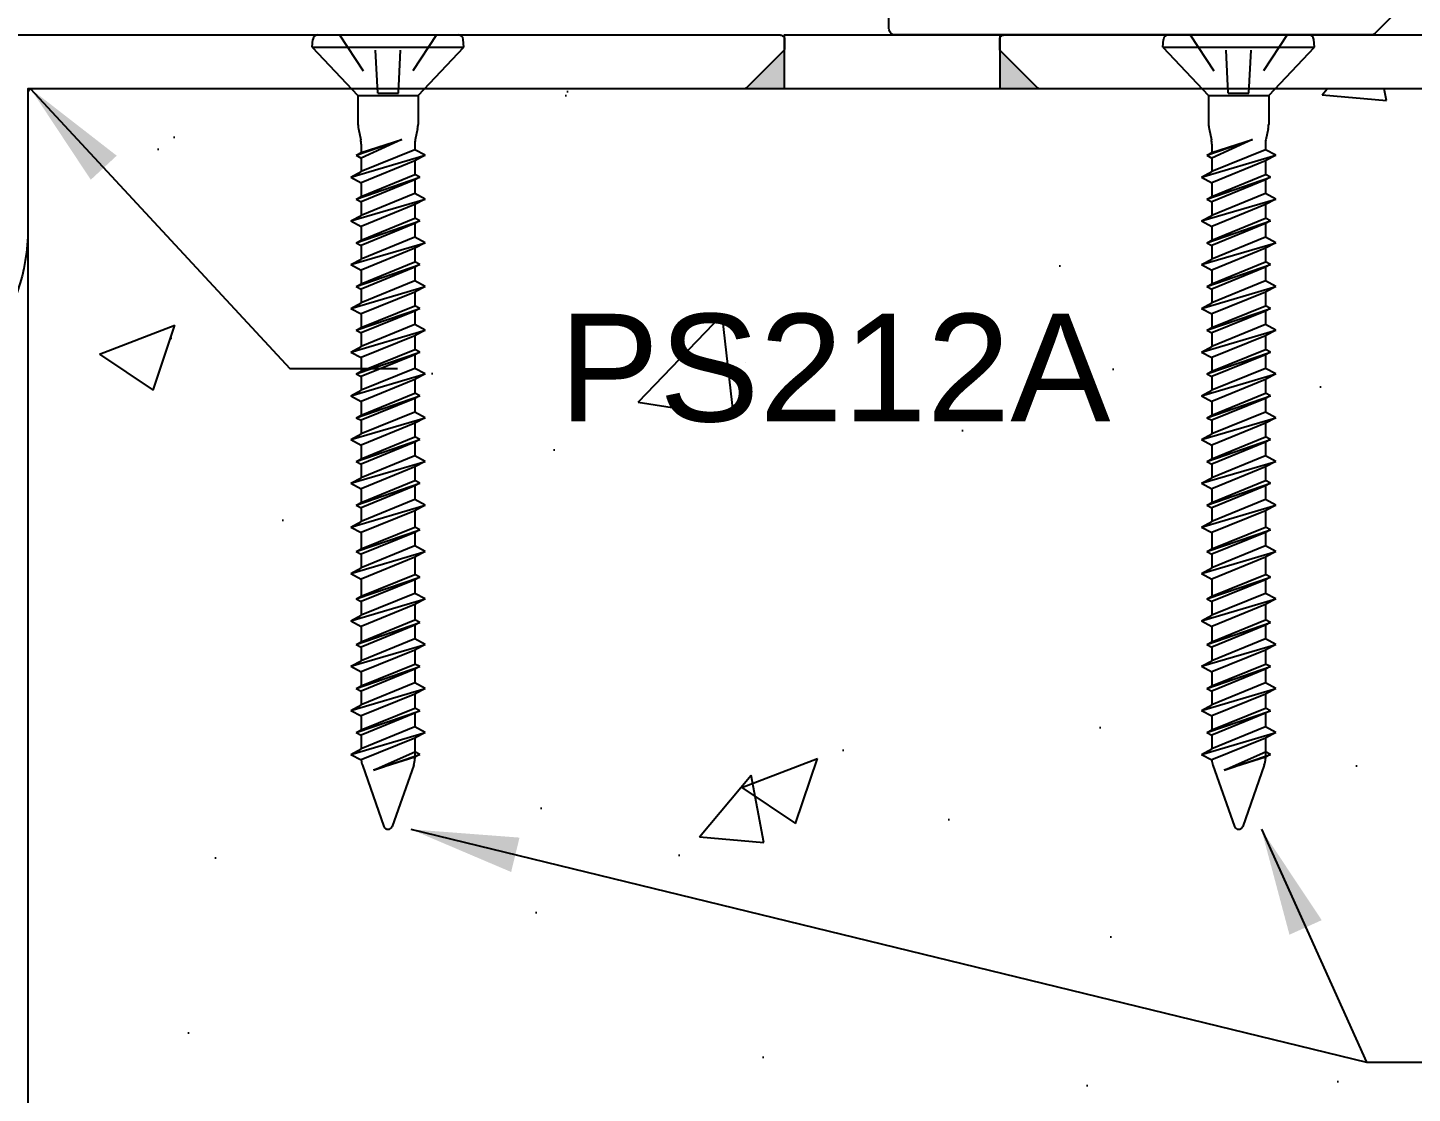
# Model space of a CAD drawing. Header units: inches. Extents: x -2.1 to 58.2, y -1.5 to 11.6.
# Drawn here: x 19.265 to 22.481, y 1.284 to 3.759 of the extents above; entities that cross this region are included whole.
import ezdxf

# ---------------------------------------------------------------- set-up
doc = ezdxf.new("R2010")
doc.units = ezdxf.units.IN
doc.header["$MEASUREMENT"] = 0
doc.linetypes.add('DASHED', pattern=[0.75, 0.5, -0.25])
for name, color, linetype in [('Anchors', 4, 'Continuous'), ('Conditions', 1, 'Continuous'), ('Metals', 7, 'Continuous'), ('Text', 2, 'Continuous')]:
    doc.layers.add(name, color=color, linetype=linetype)
doc.styles.add('ARIAL', font='arial.ttf')
doc.dimstyles.new('Arial', dxfattribs={"dimscale": 2, "dimtxt": 0.125, "dimasz": 0.125, "dimexe": 0.125, "dimexo": 0.125, "dimgap": 0.125, "dimtad": 0, "dimtih": 1, "dimtoh": 1, "dimdec": 4, "dimzin": 0, "dimdsep": 46, "dimlunit": 4, "dimtxsty": 'ARIAL', "dimcen": 0.125, "dimadec": 0, "dimazin": 0, "dimtfac": 1, "dimtdec": 4, "dimtofl": 0, "dimtmove": 0, "dimatfit": 3, "dimfxl": 0, "dimfrac": 2, "dimtolj": 1, "dimtzin": 0, "dimarcsym": 0})

# ---------------------------------------------------------------- blocks, each defined once
blk = doc.blocks.new('A$C63CB1885')
for p, q in [((-0.1762, 0), (-0.1747, 0.0182)), ((-0.1762, 0), (0.1762, 0)), ((-0.1762, 0), (-0.0698, -0.1125)), ((-0.1634, 0.0285), (0.1634, 0.0285)), ((0.0698, -0.1125), (0.1762, 0)), ((0.1762, 0), (0.1747, 0.0182)), ((-0.0698, -0.1125), (0.0698, -0.1125)), ((-0.0698, -0.1125), (-0.0698, -0.1796)), ((0.0698, -0.1125), (0.0698, -0.1796)), ((-0.0687, -0.1892), (-0.0633, -0.2152)), ((0.0687, -0.1892), (0.0633, -0.2152)), ((-0.0737, -0.2511), (0.0321, -0.2146)), ((-0.0623, -0.2248), (-0.0622, -0.2449)), ((-0.0622, -0.2449), (0.0321, -0.2146)), ((0.0321, -0.2146), (-0.0622, -0.2573)), ((0.0622, -0.2248), (0.0622, -0.2382)), ((-0.0863, -0.3019), (0.0862, -0.2511)), ((-0.0737, -0.2511), (-0.0622, -0.2449)), ((-0.0737, -0.2511), (-0.0622, -0.2573)), ((0.0622, -0.2382), (-0.0622, -0.289)), ((-0.0622, -0.2573), (-0.0622, -0.289)), ((0.0862, -0.2511), (0.0622, -0.264)), ((0.0862, -0.2511), (0.0622, -0.2382)), ((-0.0863, -0.3019), (-0.0622, -0.289)), ((0.0622, -0.264), (-0.0622, -0.3148)), ((0.0622, -0.264), (0.0622, -0.2957)), ((-0.0863, -0.3019), (-0.0622, -0.3148)), ((-0.0737, -0.3527), (0.0737, -0.3019)), ((-0.0622, -0.3465), (0.0622, -0.2957)), ((0.0622, -0.308), (-0.0622, -0.3588)), ((-0.0622, -0.3148), (-0.0622, -0.3465)), ((0.0737, -0.3019), (0.0622, -0.2957)), ((0.0737, -0.3019), (0.0622, -0.308)), ((0.0622, -0.308), (0.0622, -0.3397)), ((-0.0863, -0.4034), (0.0862, -0.3527)), ((-0.0737, -0.3527), (-0.0622, -0.3465)), ((-0.0737, -0.3527), (-0.0622, -0.3588)), ((0.0622, -0.3397), (-0.0622, -0.3905)), ((0.0862, -0.3527), (0.0622, -0.3656)), ((0.0862, -0.3527), (0.0622, -0.3397)), ((-0.0622, -0.3588), (-0.0622, -0.3905)), ((0.0622, -0.3656), (-0.0622, -0.4164)), ((0.0622, -0.3656), (0.0622, -0.3973)), ((-0.0863, -0.4034), (-0.0622, -0.3905)), ((-0.0863, -0.4034), (-0.0622, -0.4164)), ((-0.0737, -0.4542), (0.0737, -0.4034)), ((-0.0622, -0.4481), (0.0622, -0.3973)), ((0.0622, -0.4096), (-0.0622, -0.4604)), ((-0.0622, -0.4164), (-0.0622, -0.4481)), ((0.0737, -0.4034), (0.0622, -0.3973)), ((0.0737, -0.4034), (0.0622, -0.4096)), ((0.0622, -0.4096), (0.0622, -0.4413)), ((-0.0737, -0.4542), (-0.0622, -0.4481)), ((0.0622, -0.4413), (-0.0622, -0.4921)), ((0.0862, -0.4542), (0.0622, -0.4413)), ((-0.0863, -0.505), (0.0862, -0.4542)), ((-0.0737, -0.4542), (-0.0622, -0.4604)), ((-0.0622, -0.4604), (-0.0622, -0.4921)), ((0.0622, -0.4671), (-0.0622, -0.5179)), ((0.0862, -0.4542), (0.0622, -0.4671)), ((0.0622, -0.4671), (0.0622, -0.4988)), ((-0.0863, -0.505), (-0.0622, -0.4921)), ((-0.0863, -0.505), (-0.0622, -0.5179)), ((-0.0737, -0.5558), (0.0737, -0.505)), ((-0.0622, -0.5496), (0.0622, -0.4988)), ((0.0622, -0.5112), (-0.0622, -0.5619)), ((0.0737, -0.505), (0.0622, -0.4988)), ((0.0737, -0.505), (0.0622, -0.5112)), ((0.0622, -0.5112), (0.0622, -0.5429)), ((-0.0622, -0.5179), (-0.0622, -0.5496)), ((0.0622, -0.5429), (-0.0622, -0.5936)), ((0.0862, -0.5558), (0.0622, -0.5429)), ((-0.0863, -0.6066), (0.0862, -0.5558)), ((-0.0737, -0.5558), (-0.0622, -0.5496)), ((-0.0737, -0.5558), (-0.0622, -0.5619)), ((-0.0622, -0.5619), (-0.0622, -0.5936)), ((0.0622, -0.5687), (-0.0622, -0.6195)), ((0.0862, -0.5558), (0.0622, -0.5687)), ((0.0622, -0.5687), (0.0622, -0.6004)), ((-0.0863, -0.6066), (-0.0622, -0.5936)), ((-0.0863, -0.6066), (-0.0622, -0.6195)), ((-0.0737, -0.6573), (0.0737, -0.6066)), ((-0.0622, -0.6512), (0.0622, -0.6004)), ((0.0737, -0.6066), (0.0622, -0.6004)), ((0.0737, -0.6066), (0.0622, -0.6127)), ((0.0622, -0.6127), (-0.0622, -0.6635)), ((-0.0622, -0.6195), (-0.0622, -0.6512)), ((0.0622, -0.6127), (0.0622, -0.6444)), ((-0.0863, -0.7081), (0.0862, -0.6573)), ((-0.0737, -0.6573), (-0.0622, -0.6512)), ((-0.0737, -0.6573), (-0.0622, -0.6635)), ((0.0622, -0.6444), (-0.0622, -0.6952)), ((-0.0622, -0.6635), (-0.0622, -0.6952)), ((0.0622, -0.6703), (-0.0622, -0.721)), ((0.0862, -0.6573), (0.0622, -0.6703)), ((0.0622, -0.6703), (0.0622, -0.702)), ((0.0862, -0.6573), (0.0622, -0.6444)), ((-0.0863, -0.7081), (-0.0622, -0.6952)), ((-0.0622, -0.7527), (0.0622, -0.702)), ((0.0737, -0.7081), (0.0622, -0.702)), ((-0.0863, -0.7081), (-0.0622, -0.721)), ((-0.0737, -0.7589), (0.0737, -0.7081)), ((0.0622, -0.7143), (-0.0622, -0.7651)), ((-0.0622, -0.721), (-0.0622, -0.7527)), ((0.0737, -0.7081), (0.0622, -0.7143)), ((0.0622, -0.7143), (0.0622, -0.746)), ((-0.0863, -0.8097), (0.0862, -0.7589)), ((-0.0737, -0.7589), (-0.0622, -0.7527)), ((-0.0737, -0.7589), (-0.0622, -0.7651)), ((0.0622, -0.746), (-0.0622, -0.7968)), ((-0.0622, -0.7651), (-0.0622, -0.7967)), ((0.0622, -0.7718), (-0.0622, -0.8226)), ((0.0862, -0.7589), (0.0622, -0.7718)), ((0.0622, -0.7718), (0.0622, -0.8035)), ((0.0862, -0.7589), (0.0622, -0.746)), ((-0.0863, -0.8097), (-0.0622, -0.7968)), ((-0.0622, -0.8543), (0.0622, -0.8035)), ((0.0737, -0.8097), (0.0622, -0.8035)), ((-0.0863, -0.8097), (-0.0622, -0.8226)), ((-0.0737, -0.8605), (0.0737, -0.8097)), ((0.0622, -0.8159), (-0.0622, -0.8666)), ((-0.0622, -0.8226), (-0.0622, -0.8543)), ((0.0737, -0.8097), (0.0622, -0.8159)), ((0.0622, -0.8159), (0.0622, -0.8475)), ((-0.0863, -0.9112), (0.0862, -0.8605)), ((-0.0737, -0.8605), (-0.0622, -0.8543)), ((-0.0737, -0.8605), (-0.0622, -0.8666)), ((0.0622, -0.8475), (-0.0622, -0.8983)), ((-0.0622, -0.8666), (-0.0622, -0.8983)), ((0.0862, -0.8605), (0.0622, -0.8734)), ((0.0862, -0.8605), (0.0622, -0.8475)), ((-0.0863, -0.9112), (-0.0622, -0.8983)), ((0.0622, -0.8734), (-0.0622, -0.9242)), ((0.0622, -0.8734), (0.0622, -0.9051)), ((-0.0863, -0.9112), (-0.0622, -0.9242)), ((-0.0737, -0.962), (0.0737, -0.9112)), ((-0.0622, -0.9559), (0.0622, -0.9051)), ((0.0622, -0.9174), (-0.0622, -0.9682)), ((-0.0622, -0.9242), (-0.0622, -0.9558)), ((0.0737, -0.9112), (0.0622, -0.9051)), ((0.0737, -0.9112), (0.0622, -0.9174)), ((0.0622, -0.9174), (0.0622, -0.9491)), ((-0.0863, -1.0128), (0.0862, -0.962)), ((-0.0737, -0.962), (-0.0622, -0.9559)), ((-0.0737, -0.962), (-0.0622, -0.9682)), ((0.0622, -0.9491), (-0.0622, -0.9999)), ((0.0862, -0.962), (0.0622, -0.975)), ((0.0862, -0.962), (0.0622, -0.9491)), ((-0.0622, -0.9682), (-0.0622, -0.9999)), ((0.0622, -0.975), (-0.0622, -1.0257)), ((0.0622, -0.975), (0.0622, -1.0066)), ((-0.0863, -1.0128), (-0.0622, -0.9999)), ((-0.0863, -1.0128), (-0.0622, -1.0257)), ((-0.0737, -1.0636), (0.0737, -1.0128)), ((-0.0622, -1.0574), (0.0622, -1.0066)), ((0.0622, -1.019), (-0.0622, -1.0698)), ((-0.0622, -1.0257), (-0.0622, -1.0574)), ((0.0737, -1.0128), (0.0622, -1.0066)), ((0.0737, -1.0128), (0.0622, -1.019)), ((0.0622, -1.019), (0.0622, -1.0507)), ((-0.0737, -1.0636), (-0.0622, -1.0574)), ((0.0622, -1.0507), (-0.0622, -1.1015)), ((0.0862, -1.0636), (0.0622, -1.0507)), ((-0.0863, -1.1144), (0.0862, -1.0636)), ((-0.0737, -1.0636), (-0.0622, -1.0698)), ((-0.0622, -1.0697), (-0.0622, -1.1014)), ((0.0622, -1.0765), (-0.0622, -1.1273)), ((0.0862, -1.0636), (0.0622, -1.0765)), ((0.0622, -1.0765), (0.0622, -1.1145)), ((-0.0863, -1.1144), (-0.0622, -1.1015)), ((-0.0863, -1.1144), (-0.0622, -1.1273)), ((-0.0737, -1.1715), (0.0737, -1.1207)), ((-0.0622, -1.1653), (0.0622, -1.1145)), ((0.0737, -1.1207), (0.0622, -1.1145)), ((0.0737, -1.1207), (0.0622, -1.1269)), ((0.0622, -1.1269), (-0.0622, -1.1776)), ((-0.0622, -1.1273), (-0.0622, -1.1653)), ((0.0622, -1.1269), (0.0622, -1.1585)), ((-0.0863, -1.2223), (0.0862, -1.1715)), ((-0.0737, -1.1715), (-0.0622, -1.1653)), ((-0.0737, -1.1715), (-0.0622, -1.1776)), ((0.0622, -1.1585), (-0.0622, -1.2093)), ((-0.0622, -1.1776), (-0.0622, -1.2093)), ((0.0622, -1.1844), (-0.0622, -1.2352)), ((0.0862, -1.1715), (0.0622, -1.1844)), ((0.0622, -1.1844), (0.0622, -1.2247)), ((0.0862, -1.1715), (0.0622, -1.1585)), ((-0.0863, -1.2223), (-0.0622, -1.2093)), ((-0.0863, -1.2223), (-0.0622, -1.2352)), ((-0.0737, -1.2816), (0.0737, -1.2308)), ((-0.0622, -1.2754), (0.0622, -1.2247)), ((-0.0622, -1.2352), (-0.0622, -1.2754)), ((0.0622, -1.237), (-0.0622, -1.2878)), ((0.0737, -1.2308), (0.0622, -1.2247)), ((0.0737, -1.2308), (0.0622, -1.237)), ((0.0622, -1.237), (0.0622, -1.2687)), ((-0.0863, -1.3324), (0.0862, -1.2816)), ((-0.0737, -1.2816), (-0.0622, -1.2754)), ((-0.0737, -1.2816), (-0.0622, -1.2878)), ((0.0622, -1.2687), (-0.0622, -1.3195)), ((0.0862, -1.2816), (0.0622, -1.2945)), ((0.0862, -1.2816), (0.0622, -1.2687)), ((-0.0622, -1.2877), (-0.0622, -1.3194)), ((0.0622, -1.2945), (-0.0622, -1.3453)), ((0.0622, -1.2945), (0.0622, -1.3303)), ((-0.0863, -1.3324), (-0.0622, -1.3195)), ((-0.0863, -1.3324), (-0.0622, -1.3453)), ((-0.0737, -1.3872), (0.0737, -1.3365)), ((-0.0622, -1.3811), (0.0622, -1.3303)), ((0.0622, -1.3426), (-0.0622, -1.3934)), ((-0.0622, -1.3453), (-0.0622, -1.381)), ((0.0737, -1.3365), (0.0622, -1.3303)), ((0.0737, -1.3365), (0.0622, -1.3426)), ((0.0622, -1.3426), (0.0622, -1.3743)), ((-0.0737, -1.3872), (-0.0622, -1.3811)), ((0.0622, -1.3743), (-0.0622, -1.4251)), ((0.0862, -1.3872), (0.0622, -1.3743)), ((-0.0863, -1.438), (0.0862, -1.3872)), ((-0.0737, -1.3872), (-0.0622, -1.3934)), ((-0.0622, -1.3934), (-0.0622, -1.4251)), ((0.0622, -1.4002), (-0.0622, -1.4509)), ((0.0862, -1.3872), (0.0622, -1.4002)), ((0.0622, -1.4002), (0.0622, -1.4326)), ((-0.0863, -1.438), (-0.0622, -1.4251)), ((-0.0863, -1.438), (-0.0622, -1.4509)), ((-0.0737, -1.4895), (0.0737, -1.4387)), ((-0.0622, -1.4833), (0.0622, -1.4326)), ((0.0622, -1.4449), (-0.0622, -1.4957)), ((0.0737, -1.4387), (0.0622, -1.4326)), ((0.0737, -1.4387), (0.0622, -1.4449)), ((0.0622, -1.4449), (0.0622, -1.4766)), ((-0.0622, -1.4509), (-0.0622, -1.4833)), ((0.0622, -1.4766), (-0.0622, -1.5274)), ((0.0862, -1.4895), (0.0622, -1.4766)), ((-0.0863, -1.5403), (0.0862, -1.4895)), ((-0.0737, -1.4895), (-0.0622, -1.4833)), ((-0.0737, -1.4895), (-0.0622, -1.4957)), ((-0.0622, -1.4956), (-0.0621, -1.5273)), ((0.0622, -1.5024), (-0.0622, -1.5532)), ((0.0862, -1.4895), (0.0622, -1.5024)), ((0.0622, -1.5024), (0.0622, -1.5348)), ((-0.0863, -1.5403), (-0.0622, -1.5274)), ((-0.0863, -1.5403), (-0.0622, -1.5532)), ((-0.0737, -1.5918), (0.0737, -1.541)), ((-0.0622, -1.5856), (0.0622, -1.5348)), ((0.0737, -1.541), (0.0622, -1.5348)), ((0.0737, -1.541), (0.0622, -1.5471)), ((0.0622, -1.5471), (-0.0622, -1.5979)), ((-0.0621, -1.5532), (-0.0621, -1.5856)), ((0.0622, -1.5471), (0.0622, -1.5788)), ((-0.0863, -1.6425), (0.0862, -1.5918)), ((-0.0737, -1.5918), (-0.0622, -1.5856)), ((-0.0737, -1.5918), (-0.0622, -1.5979)), ((0.0622, -1.5788), (-0.0622, -1.6296)), ((0.0622, -1.6047), (-0.0622, -1.6555)), ((-0.0621, -1.5979), (-0.0621, -1.6296)), ((0.0862, -1.5918), (0.0622, -1.6047)), ((0.0622, -1.6047), (0.0622, -1.6522)), ((0.0862, -1.5918), (0.0622, -1.5788)), ((-0.0863, -1.6425), (-0.0622, -1.6296)), ((-0.0335, -1.6795), (0.0622, -1.6364)), ((0.0737, -1.6425), (0.0622, -1.6364)), ((-0.0863, -1.6425), (-0.0622, -1.6555)), ((-0.0596, -1.6676), (-0.0096, -1.8103)), ((-0.0335, -1.6795), (0.0737, -1.6425)), ((0.0622, -1.6487), (-0.0335, -1.6795)), ((0.0596, -1.6676), (0.0096, -1.8103)), ((0.0737, -1.6425), (0.0622, -1.6487))]:
    blk.add_line(p, q)
at = {"linetype": 'DASHED', "ltscale": 0.025}
for p, q in [((-0.1125, 0.0285), (-0.024, -0.1065)), ((-0.024, -0.1065), (-0.0311, 0.0283)), ((0.024, -0.1065), (0.0311, 0.0285)), ((0.1125, 0.0285), (0.024, -0.1065)), ((-0.024, -0.1065), (0.024, -0.1065))]:
    blk.add_line(p, q, dxfattribs=at)
for centre, radius, start, end in [((-0.1634, 0.0173), 0.0112, 90, 175), ((0.1634, 0.0173), 0.0112, 5, 90), ((-0.0233, -0.1796), 0.0465, 180, 191.9357), ((0.0233, -0.1796), 0.0465, 348.0643, 0), ((-0.1088, -0.2248), 0.0465, 0, 11.9357), ((0.1087, -0.2248), 0.0465, 168.0643, 180), ((-0.0158, -1.6522), 0.0465, 183.9476, 199.3058), ((0.0158, -1.6522), 0.0465, 340.6942, 0), ((0, -1.806), 0.0106, 204.1001, 335.8999)]:
    blk.add_arc(centre, radius, start, end)
blk = doc.blocks.new('TF316134')
blk.add_blockref('A$C63CB1885', (0, -0.0285))
blk = doc.blocks.new('NB703')
at = {"linetype": 'Continuous', "flags": 128}
blk.add_lwpolyline([(1.6079, 0), (2.6859, 0, 0.198912), (2.6929, 0.0029), (2.78, 0.09), (2.78, 0.115, 0.414214), (2.77, 0.125), (1.6801, 0.125, -0.267949)], format="xyb", dxfattribs=at)
blk = doc.blocks.new('PS212A')
at = {"linetype": 'Continuous', "flags": 128}
blk.add_lwpolyline([(0.4499, 0.125), (-1.7472, 0.125, 0.414214), (-1.7572, 0.115), (-1.7572, 0.0941, 0.198912), (-1.7543, 0.0871), (-1.6701, 0.0029, 0.198912), (-1.6631, 0), (-0.01, 0, -0.414214), (0, -0.01), (0, -0.3249, 0.758338), (0.8344, -0.5587, 0.420887), (0.8308, -0.5448), (0.7399, -0.4923, 0.405496), (0.7264, -0.4957, -3.520953), (0.7264, -0.1541, 0.405496), (0.7399, -0.1575), (0.8308, -0.105, 0.420887), (0.8344, -0.0912, 0.261868)], format="xyb", close=True, dxfattribs=at)
blk = doc.blocks.new('NBT123')
blk.add_lwpolyline([(-0.985, 0.61, 0.414214), (-1, 0.625), (-1.8238, 0.625, 0.668179), (-1.8344, 0.5994), (-1.1144, -0.1206, 0.198912), (-1.1038, -0.125), (0, -0.125, 0.414214), (0.015, -0.11), (0.015, -0.015, 0.414214), (0, 0), (-0.97, 0, -0.414214), (-0.985, 0.015)], format="xyb", close=True)

msp = doc.modelspace()

# ---------------------------------------------------------------- hatches: boundary and pattern name
h = msp.add_hatch(color=253)
h.paths.add_polyline_path([(21.52283, 3.70733), (21.6099, 3.62026, 0.1989124), (21.61697, 3.61733), (21.52283, 3.61733)])
h.paths.add_polyline_path([(21.0199, 3.70438, 0.1989124), (21.02283, 3.71145), (21.02283, 3.61733), (20.9287, 3.61733, 0.1989124), (20.93577, 3.62026)])
at = {"layer": 'Conditions'}
h = msp.add_hatch(dxfattribs=at)
h.set_pattern_fill('AR-CONC', color=256, scale=0.25, style=0)
h.paths.add_polyline_path([(24.30308, 2.9432), (24.29163, 2.94936), (24.30308, 2.95552), (24.30308, 2.98722), (24.27908, 3.00014), (24.30308, 3.01307), (24.30308, 3.04476), (24.29163, 3.05092), (24.30308, 3.05709), (24.30308, 3.08878), (24.27908, 3.1017), (24.30308, 3.11463), (24.30308, 3.14632), (24.29163, 3.15248), (24.30308, 3.15865), (24.30308, 3.19034), (24.27908, 3.20327), (24.30308, 3.21619), (24.30308, 3.24788), (24.29163, 3.25405), (24.30308, 3.26021), (24.30308, 3.2919), (24.27908, 3.30483), (24.30308, 3.31775), (24.30308, 3.34945), (24.29163, 3.35561), (24.30308, 3.36177), (24.30308, 3.39347), (24.27908, 3.40639), (24.30308, 3.41932), (24.30308, 3.45101), (24.29163, 3.45717), (24.30308, 3.46334), (24.30308, 3.49503), (24.27908, 3.50795), (24.30308, 3.52088), (24.30308, 3.55257), (24.29163, 3.55873), (24.30308, 3.5649), (24.30308, 3.58503, 0.0521265), (24.30207, 3.59465), (24.29728, 3.61733), (22.16269, 3.61733), (22.14755, 3.60133), (22.14755, 3.53423, -0.0521265), (22.14654, 3.52462), (22.14105, 3.49865, 0.0521265), (22.14005, 3.48903), (22.14005, 3.47566), (22.16405, 3.46273), (22.14005, 3.44981), (22.14005, 3.41812), (22.15149, 3.41195), (22.14005, 3.40579), (22.14005, 3.3741), (22.16405, 3.36117), (22.14005, 3.34825), (22.14005, 3.31655), (22.15149, 3.31039), (22.14005, 3.30423), (22.14005, 3.27253), (22.16405, 3.25961), (22.14005, 3.24669), (22.14005, 3.21499), (22.15149, 3.20883), (22.14005, 3.20267), (22.14005, 3.17097), (22.16405, 3.15805), (22.14005, 3.14512), (22.14005, 3.11343), (22.15149, 3.10727), (22.14005, 3.1011), (22.14005, 3.06941), (22.16405, 3.05648), (22.14005, 3.04356), (22.14005, 3.01187), (22.15149, 3.0057), (22.14005, 2.99954), (22.14005, 2.96785), (22.16405, 2.95492), (22.14005, 2.942), (22.14005, 2.9103), (22.15149, 2.90414), (22.14005, 2.89798), (22.14005, 2.86628), (22.16405, 2.85336), (22.14005, 2.84044), (22.14005, 2.80874), (22.15149, 2.80258), (22.14005, 2.79642), (22.14005, 2.76472), (22.16405, 2.7518), (22.14005, 2.73887), (22.14005, 2.70718), (22.15149, 2.70102), (22.14005, 2.69485), (22.14005, 2.66316), (22.16405, 2.65023), (22.14005, 2.63731), (22.14005, 2.5993), (22.15149, 2.59314), (22.14005, 2.58697), (22.14005, 2.55528), (22.16405, 2.54235), (22.14005, 2.52943), (22.14005, 2.48917), (22.15149, 2.48301), (22.14005, 2.47684), (22.14005, 2.44515), (22.16405, 2.43223), (22.14005, 2.4193), (22.14005, 2.38354), (22.15149, 2.37738), (22.14005, 2.37121), (22.14005, 2.33952), (22.16405, 2.32659), (22.14005, 2.31367), (22.14005, 2.28128), (22.15149, 2.27511), (22.14005, 2.26895), (22.14005, 2.23726), (22.16405, 2.22433), (22.14005, 2.21141), (22.14005, 2.17902), (22.15149, 2.17285), (22.14005, 2.16669), (22.14005, 2.135), (22.16405, 2.12207), (22.14005, 2.10915), (22.14005, 2.07745), (22.15149, 2.07129), (22.14005, 2.06513), (22.14005, 2.06161, -0.084437), (22.13743, 2.04624), (22.08802, 1.90519, -0.709275), (22.06816, 1.90352), (22.01816, 2.04624, -0.0665467), (22.01566, 2.05831), (21.99155, 2.07129), (22.01565, 2.08427), (22.01565, 2.11586), (22.0041, 2.12207), (22.01565, 2.12829), (22.01565, 2.16058), (21.99155, 2.17355), (22.01565, 2.18653), (22.01564, 2.21812), (22.0041, 2.22433), (22.01564, 2.23054), (22.01564, 2.26284), (21.99155, 2.27581), (22.01564, 2.28879), (22.01564, 2.32039), (22.0041, 2.32659), (22.01564, 2.3328), (22.01563, 2.36848), (21.99155, 2.38145), (22.01563, 2.39441), (22.01563, 2.42603), (22.0041, 2.43223), (22.01563, 2.43843), (22.01562, 2.47861), (21.99155, 2.49157), (22.01562, 2.50454), (22.01562, 2.53616), (22.0041, 2.54235), (22.01562, 2.54855), (22.01562, 2.5865), (21.99155, 2.59945), (22.01561, 2.61241), (22.01561, 2.64404), (22.0041, 2.65023), (22.01561, 2.65643), (22.01561, 2.68806), (21.99155, 2.70102), (22.01561, 2.71397), (22.0156, 2.74561), (22.0041, 2.7518), (22.0156, 2.75799), (22.0156, 2.78963), (21.99155, 2.80258), (22.0156, 2.81553), (22.0156, 2.84718), (22.0041, 2.85336), (22.01559, 2.85954), (22.01559, 2.8912), (21.99155, 2.90414), (22.01559, 2.91709), (22.01559, 2.94874), (22.0041, 2.95492), (22.01559, 2.9611), (22.01558, 2.99276), (21.99155, 3.0057), (22.01558, 3.01865), (22.01558, 3.05031), (22.0041, 3.05648), (22.01558, 3.06266), (22.01558, 3.09433), (21.99155, 3.10727), (22.01557, 3.1202), (22.01557, 3.15188), (22.0041, 3.15805), (22.01557, 3.16422), (22.01557, 3.1959), (21.99155, 3.20883), (22.01557, 3.22176), (22.01556, 3.25344), (22.0041, 3.25961), (22.01556, 3.26578), (22.01556, 3.29746), (21.99155, 3.31039), (22.01556, 3.32332), (22.01556, 3.35501), (22.0041, 3.36117), (22.01556, 3.36734), (22.01555, 3.39903), (21.99155, 3.41195), (22.01555, 3.42488), (22.01555, 3.45657), (22.0041, 3.46273), (22.01555, 3.4689), (22.01555, 3.48904, 0.0520878), (22.01454, 3.49865), (22.00905, 3.52462, -0.0521265), (22.00805, 3.53423), (22.00805, 3.60133), (21.9929, 3.61733), (20.18707, 3.61733), (20.17192, 3.60133), (20.17192, 3.53423, -0.0521265), (20.17091, 3.52462), (20.16542, 3.49865, 0.0521265), (20.16442, 3.48903), (20.16442, 3.47566), (20.18842, 3.46273), (20.16442, 3.44981), (20.16442, 3.41812), (20.17586, 3.41195), (20.16442, 3.40579), (20.16442, 3.3741), (20.18842, 3.36117), (20.16442, 3.34825), (20.16442, 3.31655), (20.17586, 3.31039), (20.16442, 3.30423), (20.16442, 3.27253), (20.18842, 3.25961), (20.16442, 3.24669), (20.16442, 3.21499), (20.17586, 3.20883), (20.16442, 3.20267), (20.16442, 3.17097), (20.18842, 3.15805), (20.16442, 3.14512), (20.16442, 3.11343), (20.17586, 3.10727), (20.16442, 3.1011), (20.16442, 3.06941), (20.18842, 3.05648), (20.16442, 3.04356), (20.16442, 3.01187), (20.17586, 3.0057), (20.16442, 2.99954), (20.16442, 2.96785), (20.18842, 2.95492), (20.16442, 2.942), (20.16442, 2.9103), (20.17586, 2.90414), (20.16442, 2.89798), (20.16442, 2.86628), (20.18842, 2.85336), (20.16442, 2.84044), (20.16442, 2.80874), (20.17586, 2.80258), (20.16442, 2.79642), (20.16442, 2.76472), (20.18842, 2.7518), (20.16442, 2.73887), (20.16442, 2.70718), (20.17586, 2.70102), (20.16442, 2.69485), (20.16442, 2.66316), (20.18842, 2.65023), (20.16442, 2.63731), (20.16442, 2.5993), (20.17586, 2.59314), (20.16442, 2.58697), (20.16442, 2.55528), (20.18842, 2.54235), (20.16442, 2.52943), (20.16442, 2.48917), (20.17586, 2.48301), (20.16442, 2.47684), (20.16442, 2.44515), (20.18842, 2.43223), (20.16442, 2.4193), (20.16442, 2.38354), (20.17586, 2.37738), (20.16442, 2.37121), (20.16442, 2.33952), (20.18842, 2.32659), (20.16442, 2.31367), (20.16442, 2.28128), (20.17586, 2.27511), (20.16442, 2.26895), (20.16442, 2.23726), (20.18842, 2.22433), (20.16442, 2.21141), (20.16442, 2.17902), (20.17586, 2.17285), (20.16442, 2.16669), (20.16442, 2.135), (20.18842, 2.12207), (20.16442, 2.10915), (20.16442, 2.07745), (20.17586, 2.07129), (20.16442, 2.06513), (20.16442, 2.06161, -0.084437), (20.1618, 2.04624), (20.11239, 1.90519, -0.709275), (20.09253, 1.90352), (20.04253, 2.04624, -0.0665467), (20.04004, 2.05831), (20.01592, 2.07129), (20.04003, 2.08427), (20.04002, 2.11586), (20.02847, 2.12207), (20.04002, 2.12829), (20.04002, 2.16058), (20.01592, 2.17355), (20.04002, 2.18653), (20.04002, 2.21812), (20.02847, 2.22433), (20.04002, 2.23054), (20.04001, 2.26284), (20.01592, 2.27581), (20.04001, 2.28879), (20.04001, 2.32039), (20.02847, 2.32659), (20.04001, 2.3328), (20.04001, 2.36848), (20.01592, 2.38145), (20.04, 2.39441), (20.04, 2.42603), (20.02847, 2.43223), (20.04, 2.43843), (20.04, 2.47861), (20.01592, 2.49157), (20.03999, 2.50454), (20.03999, 2.53616), (20.02847, 2.54235), (20.03999, 2.54855), (20.03999, 2.5865), (20.01592, 2.59945), (20.03999, 2.61241), (20.03998, 2.64404), (20.02847, 2.65023), (20.03998, 2.65643), (20.03998, 2.68806), (20.01592, 2.70102), (20.03998, 2.71397), (20.03998, 2.74561), (20.02847, 2.7518), (20.03998, 2.75799), (20.03997, 2.78963), (20.01592, 2.80258), (20.03997, 2.81553), (20.03997, 2.84718), (20.02847, 2.85336), (20.03997, 2.85954), (20.03996, 2.8912), (20.01592, 2.90414), (20.03996, 2.91709), (20.03996, 2.94874), (20.02847, 2.95492), (20.03996, 2.9611), (20.03996, 2.99276), (20.01592, 3.0057), (20.03996, 3.01865), (20.03995, 3.05031), (20.02847, 3.05648), (20.03995, 3.06266), (20.03995, 3.09433), (20.01592, 3.10727), (20.03995, 3.1202), (20.03994, 3.15188), (20.02847, 3.15805), (20.03994, 3.16422), (20.03994, 3.1959), (20.01592, 3.20883), (20.03994, 3.22176), (20.03994, 3.25344), (20.02847, 3.25961), (20.03994, 3.26578), (20.03993, 3.29746), (20.01592, 3.31039), (20.03993, 3.32332), (20.03993, 3.35501), (20.02847, 3.36117), (20.03993, 3.36734), (20.03993, 3.39903), (20.01592, 3.41195), (20.03992, 3.42488), (20.03992, 3.45657), (20.02847, 3.46273), (20.03992, 3.4689), (20.03992, 3.48904, 0.0520878), (20.03891, 3.49865), (20.03342, 3.52462, -0.0521265), (20.03242, 3.53423), (20.03242, 3.60133), (20.01727, 3.61733), (19.27563, 3.61733, 0.4142136), (19.26564, 3.60733), (19.26564, 0), (26.6195, 0), (26.6195, 4.30483), (25.01533, 4.30483), (25.01533, 3.61733), (24.43338, 3.61733), (24.42858, 3.59465, 0.0521265), (24.42758, 3.58503), (24.42758, 3.57166), (24.45158, 3.55873), (24.42758, 3.54581), (24.42758, 3.51412), (24.43902, 3.50795), (24.42758, 3.50179), (24.42758, 3.4701), (24.45158, 3.45717), (24.42758, 3.44425), (24.42758, 3.41255), (24.43902, 3.40639), (24.42758, 3.40023), (24.42758, 3.36853), (24.45158, 3.35561), (24.42758, 3.34269), (24.42758, 3.31099), (24.43902, 3.30483), (24.42758, 3.29867), (24.42758, 3.26697), (24.45158, 3.25405), (24.42758, 3.24112), (24.42758, 3.20943), (24.43902, 3.20327), (24.42758, 3.1971), (24.42758, 3.16541), (24.45158, 3.15248), (24.42758, 3.13956), (24.42758, 3.10787), (24.43902, 3.1017), (24.42758, 3.09554), (24.42758, 3.06385), (24.45158, 3.05092), (24.42758, 3.038), (24.42758, 3.0063), (24.43902, 3.00014), (24.42758, 2.99398), (24.42758, 2.96228), (24.45158, 2.94936), (24.42758, 2.93644), (24.42758, 2.90474), (24.43902, 2.89858), (24.42758, 2.89242), (24.42758, 2.86072), (24.45158, 2.8478), (24.42758, 2.83487), (24.42758, 2.80318), (24.43902, 2.79702), (24.42758, 2.79085), (24.42758, 2.75916), (24.45158, 2.74623), (24.42758, 2.73331), (24.42758, 2.70943), (24.43902, 2.70327), (24.42758, 2.6971), (24.42758, 2.66541), (24.45158, 2.65248), (24.42758, 2.63956), (24.42758, 2.60787), (24.43902, 2.6017), (24.42758, 2.59554), (24.42758, 2.56385), (24.45158, 2.55092), (24.42758, 2.538), (24.42758, 2.5063), (24.43902, 2.50014), (24.42758, 2.49398), (24.42758, 2.46228), (24.45158, 2.44936), (24.42758, 2.43644), (24.42758, 2.40474), (24.43902, 2.39858), (24.42758, 2.39242), (24.42758, 2.36072), (24.45158, 2.3478), (24.42758, 2.33487), (24.42758, 2.30318), (24.43902, 2.29702), (24.42758, 2.29085), (24.42758, 2.25916), (24.45158, 2.24623), (24.42758, 2.23331), (24.42758, 2.20162), (24.43902, 2.19545), (24.42758, 2.18929), (24.42758, 2.15667, -0.084437), (24.42496, 2.14129), (24.37555, 2.00024, -0.709275), (24.35569, 1.99858), (24.30569, 2.14129, -0.084437), (24.30308, 2.15667), (24.30308, 2.18253), (24.27908, 2.19545), (24.30308, 2.20838), (24.30308, 2.24007), (24.29163, 2.24623), (24.30308, 2.2524), (24.30308, 2.28409), (24.27908, 2.29702), (24.30308, 2.30994), (24.30308, 2.34163), (24.29163, 2.3478), (24.30308, 2.35396), (24.30308, 2.38565), (24.27908, 2.39858), (24.30308, 2.4115), (24.30308, 2.4432), (24.29163, 2.44936), (24.30308, 2.45552), (24.30308, 2.48722), (24.27908, 2.50014), (24.30308, 2.51307), (24.30308, 2.54476), (24.29163, 2.55092), (24.30308, 2.55709), (24.30308, 2.58878), (24.27908, 2.6017), (24.30308, 2.61463), (24.30308, 2.64632), (24.29163, 2.65248), (24.30308, 2.65865), (24.30308, 2.68253), (24.27908, 2.69545), (24.30308, 2.70838), (24.30308, 2.74007), (24.29163, 2.74623), (24.30308, 2.7524), (24.30308, 2.78409), (24.27908, 2.79702), (24.30308, 2.80994), (24.30308, 2.84163), (24.29163, 2.8478), (24.30308, 2.85396), (24.30308, 2.88565), (24.27908, 2.89858), (24.30308, 2.9115)])
h.paths.add_polyline_path([(25.47242, 1.76666), (27.68865, 1.76666), (27.68865, 3.12387), (25.47242, 3.12387)], flags=9)
h.paths.add_polyline_path([(22.92673, 0.91864), (25.87336, 0.91864), (25.87336, 1.85492), (22.92673, 1.85492)], flags=24)
h.paths.add_polyline_path([(20.40948, 2.70847), (21.81654, 2.70847), (21.81654, 3.22365), (20.40948, 3.22365)], flags=24)
h.paths.add_polyline_path([(25.4888, 3.42053), (26.68167, 3.42053), (26.68167, 3.93571), (25.4888, 3.93571)], flags=9)

# ---------------------------------------------------------------- linework, layer by layer
msp.add_lwpolyline([(21.52283, 3.61733), (21.02283, 3.61733), (21.02283, 3.74233), (21.52283, 3.74233)], close=True)
msp.add_lwpolyline([(25.01533, 3.61733), (25.01533, 3.61733), (19.26564, 3.61733), (19.26564, 0)], dxfattribs=at)

# ---------------------------------------------------------------- block references
at = {"layer": 'Anchors'}
for p in [(20.10217, 3.74233), (22.0778, 3.74233)]:
    msp.add_blockref('TF316134', p, dxfattribs=at)
at = {"layer": 'Metals', "xscale": -1}
for name, p in [('NBT123', (21.28064, 3.86733)), ('NB703', (24.30283, 3.61733)), ('PS212A', (19.26564, 3.61733))]:
    msp.add_blockref(name, p, dxfattribs=at)

# ---------------------------------------------------------------- texts
at = {"layer": 'Text', "insert": (20.49893, 2.96785), "char_height": 0.25, "width": 3.5385649, "attachment_point": 4, "style": 'ARIAL'}
msp.add_mtext('\\A1;PS212A', dxfattribs=at)

# ---------------------------------------------------------------- leaders
at = {"layer": 'Text', "annotation_type": 0, "has_hookline": 1, "hookline_direction": 0}
for points, text_width in [([(19.27191, 3.61733), (19.87393, 2.96785), (20.12393, 2.96785)], 1.25512), ([(22.13056, 1.89727), (22.37447, 1.35625), (22.62447, 1.35625)], 2.78104)]:
    msp.add_leader(points, dimstyle='Arial', override={"dimgap": 0.1875, "dimtad": 0}, dxfattribs=dict(at, text_width=text_width))
at = {"layer": 'Text'}
msp.add_leader([(20.15493, 1.89727), (22.37447, 1.35625)], dimstyle='Arial', dxfattribs=at)

doc.saveas('drawing.dxf')
